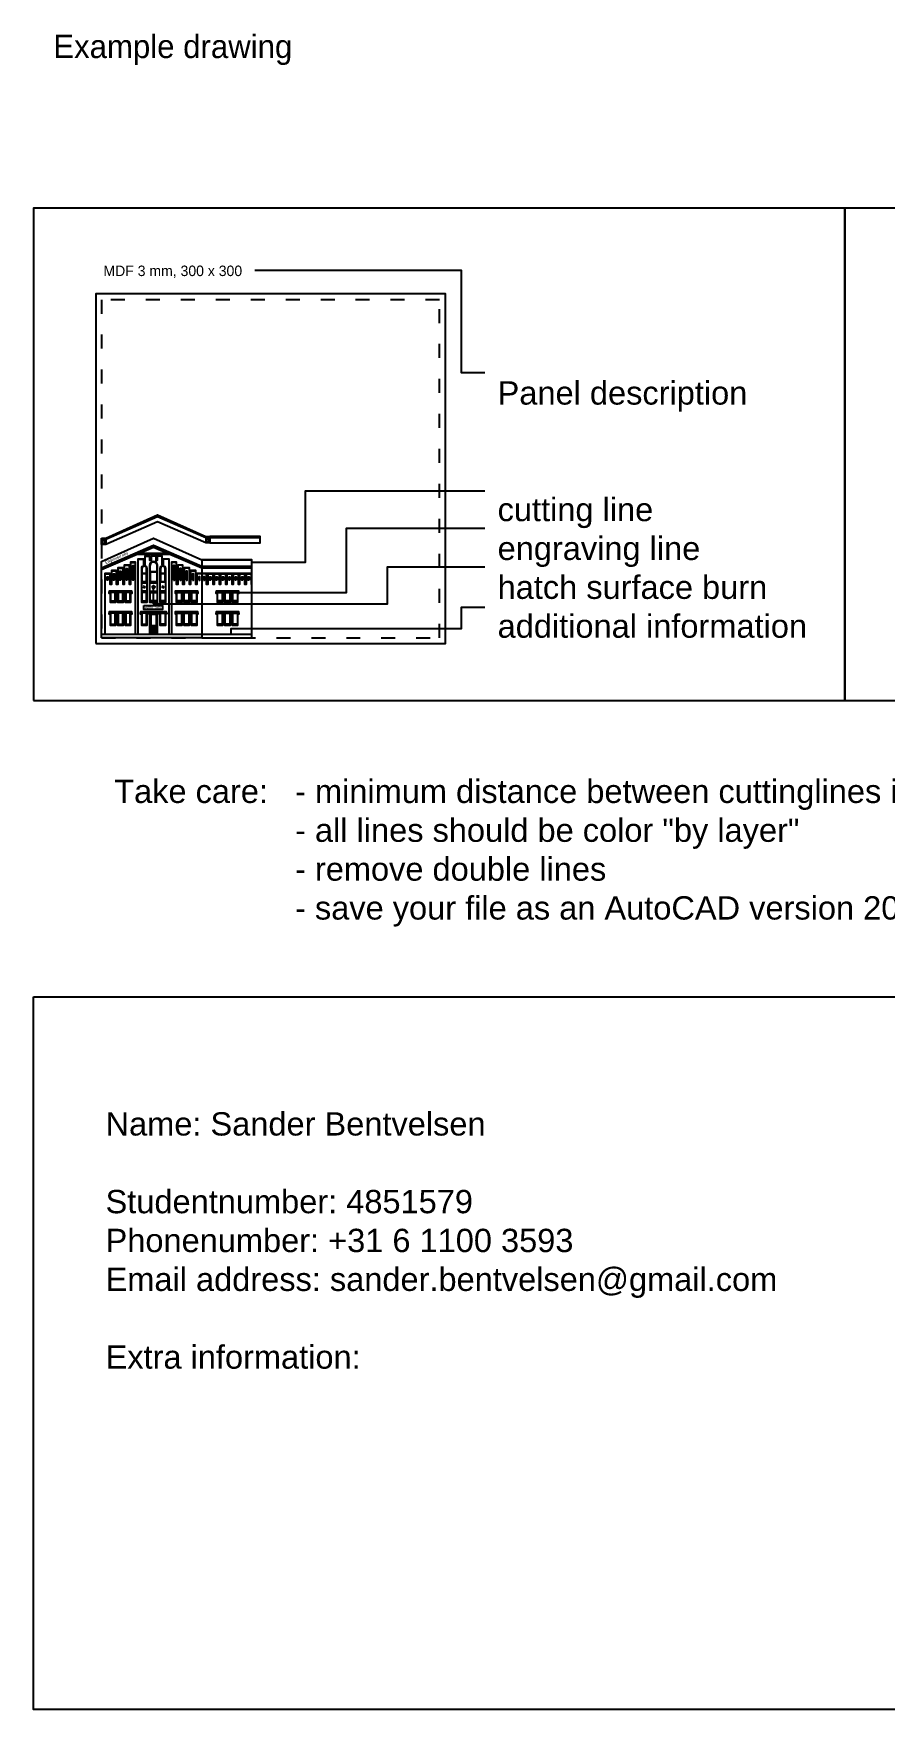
# Model space of a CAD drawing. Header units: millimetres. Extents: x 1134 to 5129, y -2137 to 2987.
# Drawn here: x 2992 to 3723, y 1540 to 2978 of the extents above; entities that cross this region are included whole.
import ezdxf

# ---------------------------------------------------------------- set-up
doc = ezdxf.new("R2010")
doc.units = ezdxf.units.MM
doc.linetypes.add('ACAD_ISO03W100', pattern=[30, 12, -18])
for name, color, linetype, true_color in [('01 engraving', 1, 'Continuous', 0xff0000), ('02 rastering', 7, 'Continuous', 0x000000), ('03 cutting', 5, 'Continuous', 0x0000ff), ('layout', 3, 'Continuous', 0x00ff00)]:
    doc.layers.add(name, color=color, linetype=linetype, true_color=true_color)

msp = doc.modelspace()

# ---------------------------------------------------------------- hatches: boundary and pattern name
at = {"layer": '02 rastering'}
for points in [[(3087.449, 2504.332), (3086.699, 2503.332), (3087.449, 2502.332), (3088.199, 2503.332)], [(3095.671, 2504.582), (3095.171, 2504.582), (3095.171, 2504.559), (3095.17, 2504.537), (3095.169, 2504.515), (3095.167, 2504.492), (3095.164, 2504.469), (3095.162, 2504.446), (3095.158, 2504.423), (3095.154, 2504.4), (3095.149, 2504.376), (3095.144, 2504.353), (3095.139, 2504.33), (3095.132, 2504.306), (3095.125, 2504.283), (3095.118, 2504.26), (3095.109, 2504.237), (3095.101, 2504.214), (3095.091, 2504.191), (3095.081, 2504.168), (3095.07, 2504.145), (3095.059, 2504.122), (3095.047, 2504.1), (3095.035, 2504.078), (3095.021, 2504.056), (3095.008, 2504.034), (3094.993, 2504.013), (3094.979, 2503.992), (3094.963, 2503.972), (3094.947, 2503.951), (3094.931, 2503.932), (3094.914, 2503.912), (3094.896, 2503.893), (3094.878, 2503.875), (3094.859, 2503.856), (3094.84, 2503.839), (3094.821, 2503.822), (3094.801, 2503.805), (3094.781, 2503.789), (3094.76, 2503.774), (3094.739, 2503.759), (3094.718, 2503.745), (3094.696, 2503.731), (3094.675, 2503.718), (3094.652, 2503.705), (3094.63, 2503.693), (3094.608, 2503.682), (3094.585, 2503.671), (3094.562, 2503.661), (3094.539, 2503.652), (3094.516, 2503.643), (3094.493, 2503.635), (3094.469, 2503.627), (3094.446, 2503.62), (3094.423, 2503.614), (3094.399, 2503.608), (3094.376, 2503.603), (3094.353, 2503.598), (3094.33, 2503.594), (3094.306, 2503.591), (3094.283, 2503.588), (3094.261, 2503.586), (3094.238, 2503.584), (3094.215, 2503.583), (3094.193, 2503.582), (3094.171, 2503.582), (3094.171, 2503.082), (3094.193, 2503.081), (3094.215, 2503.081), (3094.238, 2503.079), (3094.261, 2503.078), (3094.283, 2503.075), (3094.306, 2503.072), (3094.33, 2503.069), (3094.353, 2503.065), (3094.376, 2503.06), (3094.399, 2503.055), (3094.423, 2503.049), (3094.446, 2503.043), (3094.469, 2503.036), (3094.493, 2503.028), (3094.516, 2503.02), (3094.539, 2503.011), (3094.562, 2503.002), (3094.585, 2502.992), (3094.608, 2502.981), (3094.63, 2502.97), (3094.652, 2502.958), (3094.675, 2502.945), (3094.696, 2502.932), (3094.718, 2502.919), (3094.739, 2502.904), (3094.76, 2502.889), (3094.781, 2502.874), (3094.801, 2502.858), (3094.821, 2502.841), (3094.84, 2502.824), (3094.859, 2502.807), (3094.878, 2502.789), (3094.896, 2502.77), (3094.914, 2502.751), (3094.931, 2502.732), (3094.947, 2502.712), (3094.963, 2502.692), (3094.979, 2502.671), (3094.993, 2502.65), (3095.008, 2502.629), (3095.021, 2502.607), (3095.035, 2502.585), (3095.047, 2502.563), (3095.059, 2502.541), (3095.07, 2502.518), (3095.081, 2502.496), (3095.091, 2502.473), (3095.101, 2502.45), (3095.109, 2502.427), (3095.118, 2502.403), (3095.125, 2502.38), (3095.132, 2502.357), (3095.139, 2502.333), (3095.144, 2502.31), (3095.149, 2502.287), (3095.154, 2502.264), (3095.158, 2502.24), (3095.162, 2502.217), (3095.164, 2502.194), (3095.167, 2502.171), (3095.169, 2502.149), (3095.17, 2502.126), (3095.171, 2502.104), (3095.171, 2502.082), (3095.671, 2502.082), (3095.671, 2502.104), (3095.672, 2502.126), (3095.673, 2502.149), (3095.675, 2502.171), (3095.677, 2502.194), (3095.68, 2502.217), (3095.683, 2502.24), (3095.687, 2502.264), (3095.692, 2502.287), (3095.697, 2502.31), (3095.703, 2502.333), (3095.709, 2502.357), (3095.716, 2502.38), (3095.724, 2502.403), (3095.732, 2502.427), (3095.741, 2502.45), (3095.75, 2502.473), (3095.76, 2502.496), (3095.771, 2502.518), (3095.782, 2502.541), (3095.794, 2502.563), (3095.807, 2502.585), (3095.82, 2502.607), (3095.834, 2502.629), (3095.848, 2502.65), (3095.863, 2502.671), (3095.878, 2502.692), (3095.894, 2502.712), (3095.911, 2502.732), (3095.928, 2502.751), (3095.946, 2502.77), (3095.964, 2502.789), (3095.982, 2502.807), (3096.001, 2502.824), (3096.021, 2502.841), (3096.04, 2502.858), (3096.061, 2502.874), (3096.081, 2502.889), (3096.102, 2502.904), (3096.124, 2502.919), (3096.145, 2502.932), (3096.167, 2502.945), (3096.189, 2502.958), (3096.211, 2502.97), (3096.234, 2502.981), (3096.257, 2502.992), (3096.28, 2503.002), (3096.303, 2503.011), (3096.326, 2503.02), (3096.349, 2503.028), (3096.372, 2503.036), (3096.396, 2503.043), (3096.419, 2503.049), (3096.442, 2503.055), (3096.466, 2503.06), (3096.489, 2503.065), (3096.512, 2503.069), (3096.535, 2503.072), (3096.558, 2503.075), (3096.581, 2503.078), (3096.604, 2503.079), (3096.626, 2503.081), (3096.649, 2503.081), (3096.671, 2503.082), (3096.671, 2503.582), (3096.649, 2503.582), (3096.626, 2503.583), (3096.604, 2503.584), (3096.581, 2503.586), (3096.558, 2503.588), (3096.535, 2503.591), (3096.512, 2503.594), (3096.489, 2503.598), (3096.466, 2503.603), (3096.442, 2503.608), (3096.419, 2503.614), (3096.396, 2503.62), (3096.372, 2503.627), (3096.349, 2503.635), (3096.326, 2503.643), (3096.303, 2503.652), (3096.28, 2503.661), (3096.257, 2503.671), (3096.234, 2503.682), (3096.211, 2503.693), (3096.189, 2503.705), (3096.167, 2503.718), (3096.145, 2503.731), (3096.124, 2503.745), (3096.102, 2503.759), (3096.081, 2503.774), (3096.061, 2503.789), (3096.04, 2503.805), (3096.021, 2503.822), (3096.001, 2503.839), (3095.982, 2503.856), (3095.964, 2503.875), (3095.946, 2503.893), (3095.928, 2503.912), (3095.911, 2503.932), (3095.894, 2503.951), (3095.878, 2503.972), (3095.863, 2503.992), (3095.848, 2504.013), (3095.834, 2504.034), (3095.82, 2504.056), (3095.807, 2504.078), (3095.794, 2504.1), (3095.782, 2504.122), (3095.771, 2504.145), (3095.76, 2504.168), (3095.75, 2504.191), (3095.741, 2504.214), (3095.732, 2504.237), (3095.724, 2504.26), (3095.716, 2504.283), (3095.709, 2504.306), (3095.703, 2504.33), (3095.697, 2504.353), (3095.692, 2504.376), (3095.687, 2504.4), (3095.683, 2504.423), (3095.68, 2504.446), (3095.677, 2504.469), (3095.675, 2504.492), (3095.673, 2504.515), (3095.672, 2504.537), (3095.671, 2504.559)], [(3104.143, 2503.332), (3103.393, 2504.332), (3102.643, 2503.332), (3103.393, 2502.332)], [(3097.879, 2468.206), (3097.879, 2468.625), (3092.963, 2468.625), (3092.963, 2468.206)], [(3097.879, 2466.877), (3097.879, 2467.296), (3092.963, 2467.296), (3092.963, 2466.877)], [(3092.963, 2465.548), (3097.879, 2465.548), (3097.879, 2465.967), (3092.963, 2465.967)], [(3092.963, 2464.22), (3097.879, 2464.22), (3097.879, 2464.638), (3092.963, 2464.638)]]:
    msp.add_hatch(color=256, dxfattribs=at).paths.add_polyline_path(points, flags=0)

# ---------------------------------------------------------------- linework, layer by layer
at = {"layer": '01 engraving'}
for p, q in [((3110.162, 2531.185), (3080.679, 2531.185)), ((3107.855, 2532.185), (3082.987, 2532.185)), ((3059.487, 2517.21), (3063.473, 2517.21)), ((3064.968, 2519.585), (3068.954, 2519.585)), ((3070.449, 2521.961), (3074.435, 2521.961)), ((3075.93, 2524.336), (3079.667, 2524.336)), ((3082.258, 2527.079), (3086.776, 2527.079)), ((3086.776, 2523.232), (3088.27, 2523.232)), ((3088.27, 2529.685), (3092.041, 2529.685)), ((3092.041, 2526.817), (3093.536, 2526.817)), ((3097.306, 2529.685), (3093.536, 2529.685)), ((3097.306, 2526.817), (3098.801, 2526.817)), ((3102.571, 2529.685), (3098.801, 2529.685)), ((3102.571, 2523.232), (3104.066, 2523.232)), ((3108.584, 2527.079), (3104.066, 2527.079)), ((3114.911, 2524.336), (3111.175, 2524.336)), ((3120.392, 2521.961), (3116.406, 2521.961)), ((3125.873, 2519.585), (3121.887, 2519.585)), ((3131.354, 2517.21), (3127.368, 2517.21)), ((3053.757, 2514.726), (3057.993, 2514.726)), ((3057.993, 2506.211), (3059.487, 2506.211)), ((3063.473, 2506.211), (3064.968, 2506.211)), ((3068.954, 2506.211), (3070.449, 2506.211)), ((3074.435, 2506.211), (3075.93, 2506.211)), ((3116.406, 2506.211), (3114.911, 2506.211)), ((3121.887, 2506.211), (3120.392, 2506.211)), ((3127.368, 2506.211), (3125.873, 2506.211)), ((3132.849, 2506.211), (3131.354, 2506.211)), ((3136.777, 2514.726), (3132.849, 2514.726)), ((3142.199, 2506.211), (3140.704, 2506.211)), ((3147.68, 2506.211), (3146.185, 2506.211)), ((3153.161, 2506.211), (3151.666, 2506.211)), ((3158.642, 2506.211), (3157.147, 2506.211)), ((3164.123, 2506.211), (3162.628, 2506.211)), ((3169.603, 2506.211), (3168.109, 2506.211)), ((3175.084, 2506.211), (3173.59, 2506.211))]:
    msp.add_line(p, q, dxfattribs=at)
for points in [[(3186.782, 2545.461), (3140.254, 2545.461), (3098.898, 2563.385), (3054.358, 2544.081), (3050.858, 2544.081)], [(3140.254, 2545.461), (3140.254, 2541.18)], [(3050.88, 2518.949), (3095.421, 2538.253), (3136.777, 2520.329)], [(3050.88, 2518.269), (3095.421, 2537.574), (3136.777, 2519.65)], [(3054.358, 2544.081), (3054.358, 2539.799)], [(3053.757, 2462.814), (3053.757, 2515.226), (3057.993, 2515.226), (3057.993, 2505.711), (3059.487, 2505.711), (3059.487, 2517.71), (3063.473, 2517.71), (3063.473, 2505.711), (3064.968, 2505.711), (3064.968, 2520.085), (3068.954, 2520.085), (3068.954, 2505.711), (3070.449, 2505.711), (3070.449, 2522.461), (3074.435, 2522.461), (3074.435, 2505.711), (3075.93, 2505.711), (3075.93, 2524.836), (3079.667, 2524.836), (3079.667, 2462.814)], [(3082.258, 2462.814), (3082.258, 2527.579), (3086.776, 2527.579), (3086.776, 2522.732), (3088.27, 2522.732), (3088.27, 2530.185), (3092.041, 2530.185), (3092.041, 2526.317), (3093.536, 2526.317), (3093.536, 2530.185), (3097.306, 2530.185), (3097.306, 2526.317), (3098.801, 2526.317), (3098.801, 2530.185), (3102.571, 2530.185), (3102.571, 2522.732), (3104.066, 2522.732), (3104.066, 2527.579), (3108.584, 2527.579), (3108.584, 2462.814)], [(3084.957, 2519.142), (3084.957, 2490.363), (3089.94, 2490.363), (3089.94, 2519.142)], [(3091.933, 2521.73), (3091.933, 2490.363), (3098.909, 2490.363), (3098.909, 2521.73)], [(3100.902, 2519.142), (3100.902, 2490.363), (3105.884, 2490.363), (3105.884, 2519.142)], [(3111.175, 2462.814), (3111.175, 2524.836), (3114.911, 2524.836), (3114.911, 2505.711), (3116.406, 2505.711), (3116.406, 2522.461), (3120.392, 2522.461), (3120.392, 2505.711), (3121.887, 2505.711), (3121.887, 2520.085), (3125.873, 2520.085), (3125.873, 2505.711), (3127.368, 2505.711), (3127.368, 2517.71), (3131.354, 2517.71), (3131.354, 2505.711), (3132.849, 2505.711), (3132.849, 2515.226), (3179.804, 2515.226)], [(3127.368, 2517.21), (3131.354, 2517.21)], [(3136.777, 2520.329), (3179.804, 2520.329)], [(3136.777, 2519.65), (3179.804, 2519.65)], [(3089.94, 2507.388), (3084.957, 2507.388)], [(3084.957, 2506.888), (3089.94, 2506.888)], [(3098.909, 2507.388), (3091.933, 2507.388)], [(3091.933, 2506.888), (3098.909, 2506.888)], [(3105.884, 2507.388), (3100.902, 2507.388)], [(3125.873, 2514.726), (3125.873, 2505.711), (3127.368, 2505.711), (3127.368, 2514.726)], [(3140.704, 2514.726), (3136.777, 2514.726)], [(3140.704, 2514.726), (3140.704, 2505.711), (3142.199, 2505.711), (3142.199, 2514.726)], [(3142.199, 2514.726), (3146.185, 2514.726)], [(3146.185, 2514.726), (3146.185, 2505.711), (3147.68, 2505.711), (3147.68, 2514.726)], [(3147.68, 2514.726), (3151.666, 2514.726)], [(3151.666, 2514.726), (3151.666, 2505.711), (3153.161, 2505.711), (3153.161, 2514.726)], [(3153.161, 2514.726), (3157.147, 2514.726)], [(3157.147, 2514.726), (3157.147, 2505.711), (3158.642, 2505.711), (3158.642, 2514.726)], [(3158.642, 2514.726), (3162.628, 2514.726)], [(3162.628, 2514.726), (3162.628, 2505.711), (3164.123, 2505.711), (3164.123, 2514.726)], [(3164.123, 2514.726), (3168.109, 2514.726)], [(3168.109, 2514.726), (3168.109, 2505.711), (3169.603, 2505.711), (3169.603, 2514.726)], [(3169.603, 2514.726), (3173.59, 2514.726)], [(3173.59, 2514.726), (3173.59, 2505.711), (3175.084, 2505.711), (3175.084, 2514.726)], [(3175.084, 2514.726), (3179.07, 2514.726)], [(3179.07, 2514.726), (3179.07, 2505.711), (3179.804, 2505.711)], [(3057.051, 2499.075), (3057.051, 2498.075), (3058.051, 2498.075)], [(3057.051, 2499.075), (3076.988, 2499.075)], [(3076.738, 2499.075), (3076.738, 2499.775), (3057.301, 2499.775), (3057.301, 2499.075)], [(3058.051, 2499.075), (3058.051, 2490.363), (3063.034, 2490.363), (3063.034, 2499.075)], [(3058.051, 2490.863), (3063.034, 2490.863)], [(3063.034, 2498.075), (3064.528, 2498.075)], [(3064.528, 2499.075), (3064.528, 2490.363), (3069.511, 2490.363), (3069.511, 2499.075)], [(3064.528, 2490.863), (3069.511, 2490.863)], [(3069.511, 2498.075), (3071.006, 2498.075)], [(3071.006, 2499.075), (3071.006, 2490.363), (3075.988, 2490.363), (3075.988, 2499.075)], [(3071.006, 2490.863), (3075.988, 2490.863)], [(3075.988, 2498.075), (3076.988, 2498.075), (3076.988, 2499.075)], [(3089.94, 2499.775), (3084.957, 2499.775)], [(3089.94, 2499.075), (3084.957, 2499.075)], [(3084.957, 2490.863), (3089.94, 2490.863)], [(3091.933, 2499.775), (3098.909, 2499.775)], [(3098.909, 2499.075), (3091.933, 2499.075)], [(3098.909, 2490.863), (3091.933, 2490.863)], [(3105.884, 2499.775), (3100.902, 2499.775)], [(3105.884, 2499.075), (3100.902, 2499.075)], [(3105.884, 2490.863), (3100.902, 2490.863)], [(3113.853, 2499.075), (3113.853, 2498.075), (3114.853, 2498.075)], [(3113.853, 2499.075), (3133.791, 2499.075)], [(3133.541, 2499.075), (3133.541, 2499.775), (3114.103, 2499.775), (3114.103, 2499.075)], [(3114.853, 2499.075), (3114.853, 2490.363), (3119.836, 2490.363), (3119.836, 2499.075)], [(3119.836, 2490.863), (3114.853, 2490.863)], [(3119.836, 2498.075), (3121.331, 2498.075)], [(3121.331, 2499.075), (3121.331, 2490.363), (3126.313, 2490.363), (3126.313, 2499.075)], [(3126.313, 2490.863), (3121.331, 2490.863)], [(3126.313, 2498.075), (3127.808, 2498.075)], [(3127.808, 2499.075), (3127.808, 2490.363), (3132.791, 2490.363), (3132.791, 2499.075)], [(3132.791, 2490.863), (3127.808, 2490.863)], [(3132.791, 2498.075), (3133.791, 2498.075), (3133.791, 2499.075)], [(3148.942, 2499.075), (3148.942, 2498.075), (3149.942, 2498.075)], [(3148.942, 2499.075), (3168.879, 2499.075)], [(3168.629, 2499.075), (3168.629, 2499.775), (3149.192, 2499.775), (3149.192, 2499.075)], [(3149.942, 2499.075), (3149.942, 2490.363), (3154.925, 2490.363), (3154.925, 2499.075)], [(3154.925, 2490.863), (3149.942, 2490.863)], [(3154.925, 2498.075), (3156.419, 2498.075)], [(3161.402, 2490.863), (3156.419, 2490.863)], [(3156.42, 2499.075), (3156.42, 2490.363), (3161.402, 2490.363), (3161.402, 2499.075)], [(3161.402, 2498.075), (3162.897, 2498.075)], [(3162.897, 2499.075), (3162.897, 2490.363), (3167.879, 2490.363), (3167.879, 2499.075)], [(3167.879, 2490.863), (3162.897, 2490.863)], [(3167.879, 2498.075), (3168.879, 2498.075), (3168.879, 2499.075)], [(3057.051, 2481.264), (3057.051, 2480.264), (3058.051, 2480.264)], [(3057.051, 2481.264), (3076.988, 2481.264)], [(3076.738, 2481.264), (3076.738, 2481.964), (3057.301, 2481.964), (3057.301, 2481.264)], [(3058.051, 2481.264), (3058.051, 2470.551), (3063.034, 2470.551), (3063.034, 2481.264)], [(3063.034, 2480.264), (3064.528, 2480.264)], [(3064.528, 2481.264), (3064.528, 2470.551), (3069.511, 2470.551), (3069.511, 2481.264)], [(3069.511, 2480.264), (3071.006, 2480.264)], [(3071.006, 2481.264), (3071.006, 2470.551), (3075.988, 2470.551), (3075.988, 2481.264)], [(3075.988, 2480.264), (3076.988, 2480.264), (3076.988, 2481.264)], [(3091.933, 2481.264), (3083.957, 2481.264), (3083.957, 2480.264), (3084.957, 2480.264)], [(3106.634, 2481.264), (3106.634, 2481.964), (3084.207, 2481.964), (3084.207, 2481.264)], [(3084.957, 2481.264), (3084.957, 2470.551), (3089.94, 2470.551), (3089.94, 2481.264)], [(3091.933, 2480.264), (3089.94, 2480.264)], [(3098.909, 2481.264), (3106.884, 2481.264), (3106.884, 2480.264), (3105.884, 2480.264)], [(3100.902, 2480.264), (3098.909, 2480.264)], [(3100.902, 2481.264), (3100.902, 2470.551), (3105.884, 2470.551), (3105.884, 2481.264)], [(3113.853, 2481.264), (3113.853, 2480.264), (3114.853, 2480.264)], [(3113.853, 2481.264), (3133.791, 2481.264)], [(3133.541, 2481.264), (3133.541, 2481.964), (3114.103, 2481.964), (3114.103, 2481.264)], [(3114.853, 2481.264), (3114.853, 2470.551), (3119.836, 2470.551), (3119.836, 2481.264)], [(3119.836, 2480.264), (3121.331, 2480.264)], [(3121.331, 2481.264), (3121.331, 2470.551), (3126.313, 2470.551), (3126.313, 2481.264)], [(3126.313, 2480.264), (3127.808, 2480.264)], [(3127.808, 2481.264), (3127.808, 2470.551), (3132.791, 2470.551), (3132.791, 2481.264)], [(3132.791, 2480.264), (3133.791, 2480.264), (3133.791, 2481.264)], [(3148.942, 2481.264), (3148.942, 2480.264), (3149.942, 2480.264)], [(3148.942, 2481.264), (3168.879, 2481.264)], [(3168.629, 2481.264), (3168.629, 2481.964), (3149.192, 2481.964), (3149.192, 2481.264)], [(3149.942, 2481.264), (3149.942, 2470.551), (3154.925, 2470.551), (3154.925, 2481.264)], [(3154.925, 2480.264), (3156.419, 2480.264)], [(3156.42, 2481.264), (3156.42, 2470.551), (3161.402, 2470.551), (3161.402, 2481.264)], [(3161.402, 2480.264), (3162.897, 2480.264)], [(3162.897, 2481.264), (3162.897, 2470.551), (3167.879, 2470.551), (3167.879, 2481.264)], [(3167.879, 2480.264), (3168.879, 2480.264), (3168.879, 2481.264)], [(3063.034, 2471.051), (3058.051, 2471.051)], [(3069.511, 2471.051), (3064.528, 2471.051)], [(3075.988, 2471.051), (3071.006, 2471.051)], [(3089.94, 2471.051), (3084.957, 2471.051)], [(3105.884, 2471.051), (3100.902, 2471.051)], [(3119.836, 2471.051), (3114.853, 2471.051)], [(3126.313, 2471.051), (3121.331, 2471.051)], [(3132.791, 2471.051), (3127.808, 2471.051)], [(3154.925, 2471.051), (3149.942, 2471.051)], [(3161.402, 2471.051), (3156.419, 2471.051)], [(3167.879, 2471.051), (3162.897, 2471.051)]]:
    msp.add_lwpolyline(points, dxfattribs=at)
for points in [[(3051.658, 2543.281), (3053.558, 2543.281), (3053.558, 2540.599), (3051.658, 2540.599)], [(3141.054, 2544.661), (3142.954, 2544.661), (3142.954, 2541.98), (3141.054, 2541.98)], [(3086.948, 2487.537), (3103.181, 2487.537), (3103.181, 2483.97), (3086.948, 2483.97)]]:
    msp.add_lwpolyline(points, close=True, dxfattribs=at)
for centre, radius in [((3087.449, 2519.142), 2.491), ((3095.421, 2521.73), 3.488), ((3103.393, 2519.142), 2.491)]:
    msp.add_arc(centre, radius, 0, 180, dxfattribs=at)
at = {"layer": '03 cutting'}
for p, q in [((3092.433, 2516.6), (3092.433, 2521.73)), ((3092.433, 2516.6), (3098.409, 2516.6)), ((3098.409, 2516.6), (3098.409, 2521.73))]:
    msp.add_line(p, q, dxfattribs=at)
for points in [[(3050.858, 2545.264), (3054.358, 2545.264), (3098.768, 2565.157), (3140.254, 2546.551), (3143.754, 2546.551), (3143.754, 2541.18), (3140.254, 2541.18), (3098.898, 2559.104), (3054.358, 2539.799), (3050.858, 2539.799)], [(3050.88, 2459.814), (3050.88, 2525.264), (3095.291, 2545.157), (3136.777, 2526.551), (3136.777, 2459.814)], [(3067.418, 2509.065), (3066.621, 2509.065), (3066.621, 2516.881), (3067.418, 2516.881)], [(3072.899, 2509.065), (3072.102, 2509.065), (3072.102, 2519.256), (3072.899, 2519.256)], [(3078.38, 2509.065), (3077.583, 2509.065), (3077.583, 2521.632), (3078.38, 2521.632)], [(3112.462, 2509.065), (3113.259, 2509.065), (3113.259, 2521.632), (3112.462, 2521.632)], [(3117.942, 2509.065), (3118.74, 2509.065), (3118.74, 2519.256), (3117.942, 2519.256)], [(3123.423, 2509.065), (3124.221, 2509.065), (3124.221, 2516.881), (3123.423, 2516.881)], [(3056.456, 2509.065), (3055.659, 2509.065), (3055.659, 2512.13), (3056.456, 2512.13)], [(3061.937, 2509.065), (3061.14, 2509.065), (3061.14, 2514.505), (3061.937, 2514.505)], [(3085.457, 2507.888), (3089.44, 2507.888), (3089.44, 2514.6), (3085.457, 2514.6)], [(3092.433, 2507.888), (3098.409, 2507.888), (3098.409, 2515.9), (3092.433, 2515.9)], [(3101.402, 2507.888), (3105.384, 2507.888), (3105.384, 2514.6), (3101.402, 2514.6)], [(3128.904, 2509.065), (3129.701, 2509.065), (3129.701, 2514.505), (3128.904, 2514.505)], [(3134.385, 2509.065), (3135.182, 2509.065), (3135.182, 2512.13), (3134.385, 2512.13)], [(3138.367, 2509.065), (3139.164, 2509.065), (3139.164, 2512.13), (3138.367, 2512.13)], [(3144.537, 2509.065), (3143.739, 2509.065), (3143.739, 2512.13), (3144.537, 2512.13)], [(3150.018, 2509.065), (3149.22, 2509.065), (3149.22, 2512.13), (3150.018, 2512.13)], [(3155.498, 2509.065), (3154.701, 2509.065), (3154.701, 2512.13), (3155.498, 2512.13)], [(3160.979, 2509.065), (3160.182, 2509.065), (3160.182, 2512.13), (3160.979, 2512.13)], [(3166.46, 2509.065), (3165.663, 2509.065), (3165.663, 2512.13), (3166.46, 2512.13)], [(3171.941, 2509.065), (3171.144, 2509.065), (3171.144, 2512.13), (3171.941, 2512.13)], [(3177.422, 2509.065), (3176.625, 2509.065), (3176.625, 2512.13), (3177.422, 2512.13)], [(3062.534, 2498.575), (3058.551, 2498.575), (3058.551, 2491.363), (3062.534, 2491.363)], [(3069.011, 2498.575), (3065.028, 2498.575), (3065.028, 2491.363), (3069.011, 2491.363)], [(3075.488, 2498.575), (3071.506, 2498.575), (3071.506, 2491.363), (3075.488, 2491.363)], [(3089.44, 2498.575), (3085.457, 2498.575), (3085.457, 2491.363), (3089.44, 2491.363)], [(3092.433, 2498.575), (3098.409, 2498.575), (3098.409, 2491.363), (3092.433, 2491.363)], [(3101.402, 2498.575), (3105.384, 2498.575), (3105.384, 2491.363), (3101.402, 2491.363)], [(3115.353, 2498.575), (3119.336, 2498.575), (3119.336, 2491.363), (3115.353, 2491.363)], [(3121.831, 2498.575), (3125.813, 2498.575), (3125.813, 2491.363), (3121.831, 2491.363)], [(3128.308, 2498.575), (3132.291, 2498.575), (3132.291, 2491.363), (3128.308, 2491.363)], [(3150.442, 2498.575), (3154.425, 2498.575), (3154.425, 2491.363), (3150.442, 2491.363)], [(3156.919, 2498.575), (3160.902, 2498.575), (3160.902, 2491.363), (3156.919, 2491.363)], [(3163.397, 2498.575), (3167.379, 2498.575), (3167.379, 2491.363), (3163.397, 2491.363)], [(3062.534, 2480.764), (3058.551, 2480.764), (3058.551, 2471.551), (3062.534, 2471.551)], [(3069.011, 2480.764), (3065.028, 2480.764), (3065.028, 2471.551), (3069.011, 2471.551)], [(3075.488, 2480.764), (3071.506, 2480.764), (3071.506, 2471.551), (3075.488, 2471.551)], [(3089.44, 2480.764), (3085.457, 2480.764), (3085.457, 2471.551), (3089.44, 2471.551)], [(3098.909, 2481.264), (3091.933, 2481.264), (3091.933, 2462.814), (3098.909, 2462.814)], [(3097.879, 2479.734), (3092.963, 2479.734), (3092.963, 2470.245), (3097.879, 2470.245)], [(3101.402, 2480.764), (3105.384, 2480.764), (3105.384, 2471.551), (3101.402, 2471.551)], [(3115.353, 2480.764), (3119.336, 2480.764), (3119.336, 2471.551), (3115.353, 2471.551)], [(3121.831, 2480.764), (3125.813, 2480.764), (3125.813, 2471.551), (3121.831, 2471.551)], [(3128.308, 2480.764), (3132.291, 2480.764), (3132.291, 2471.551), (3128.308, 2471.551)], [(3150.442, 2480.764), (3154.425, 2480.764), (3154.425, 2471.551), (3150.442, 2471.551)], [(3156.919, 2480.764), (3160.902, 2480.764), (3160.902, 2471.551), (3156.919, 2471.551)], [(3163.397, 2480.764), (3167.379, 2480.764), (3167.379, 2471.551), (3163.397, 2471.551)]]:
    msp.add_lwpolyline(points, close=True, dxfattribs=at)
for points in [[(3143.754, 2541.18), (3186.782, 2541.18), (3186.782, 2546.551), (3143.754, 2546.551)], [(3085.457, 2519.142), (3085.457, 2515.3), (3089.44, 2515.3), (3089.44, 2519.142)], [(3101.402, 2519.142), (3101.402, 2515.3), (3105.384, 2515.3), (3105.384, 2519.142)], [(3136.777, 2526.551), (3179.804, 2526.551)], [(3136.777, 2459.814), (3179.804, 2459.814), (3179.804, 2526.551), (3136.777, 2526.551)]]:
    msp.add_lwpolyline(points, dxfattribs=at)
for centre, radius in [((3087.449, 2519.142), 1.991), ((3095.421, 2521.73), 2.988), ((3103.393, 2519.142), 1.991)]:
    msp.add_arc(centre, radius, 0, 180, dxfattribs=at)
at = {"layer": 'layout'}
for p, q in [((3087.449, 2504.332), (3086.699, 2503.332)), ((3087.449, 2502.332), (3086.699, 2503.332)), ((3087.449, 2504.332), (3088.199, 2503.332)), ((3087.449, 2502.332), (3088.199, 2503.332)), ((3094.171, 2503.082), (3094.171, 2503.582)), ((3095.171, 2504.582), (3095.671, 2504.582)), ((3096.671, 2503.082), (3096.671, 2503.582)), ((3103.393, 2504.332), (3102.643, 2503.332)), ((3103.393, 2502.332), (3102.643, 2503.332)), ((3103.393, 2504.332), (3104.143, 2503.332)), ((3103.393, 2502.332), (3104.143, 2503.332)), ((3095.171, 2502.082), (3095.671, 2502.082))]:
    msp.add_line(p, q, dxfattribs=at)
for points in [[(2992.394, 2405.976), (3688.826, 2405.976), (3688.826, 2828.415), (2992.394, 2828.415)], [(3688.826, 2405.976), (5128.717, 2405.976), (5128.717, 2828.415), (3688.826, 2828.415)], [(3045.88, 2454.814), (3345.88, 2454.814), (3345.88, 2754.814), (3045.88, 2754.814)], [(3092.963, 2468.206), (3097.879, 2468.206), (3097.879, 2468.625), (3092.963, 2468.625)], [(3092.963, 2466.877), (3097.879, 2466.877), (3097.879, 2467.296), (3092.963, 2467.296)], [(3092.963, 2465.548), (3097.879, 2465.548), (3097.879, 2465.967), (3092.963, 2465.967)], [(3092.963, 2464.22), (3097.879, 2464.22), (3097.879, 2464.638), (3092.963, 2464.638)], [(2992.394, 2151.628), (5128.717, 2151.628), (5128.717, 1540.189), (2992.394, 1540.189)]]:
    msp.add_lwpolyline(points, close=True, dxfattribs=at)
for points in [[(3379.604, 2687.177), (3359.581, 2687.177), (3359.581, 2774.866), (3182.454, 2774.866)], [(3379.604, 2585.639), (3225.491, 2585.639), (3225.491, 2524.268), (3179.804, 2524.268)], [(3379.604, 2553.427), (3260.593, 2553.427), (3260.593, 2498.412), (3168.879, 2498.412)], [(3050.88, 2519.799), (3095.421, 2539.104), (3136.777, 2521.18)], [(3099.583, 2486.725), (3099.583, 2488.814), (3296.322, 2488.814), (3296.322, 2520.724), (3379.604, 2520.724)], [(3136.777, 2521.18), (3179.804, 2521.18)], [(3099.583, 2488.814), (3095.381, 2488.814), (3095.381, 2503.168)], [(3161.904, 2462.814), (3161.904, 2467.744), (3359.581, 2467.744), (3359.581, 2485.871), (3379.604, 2485.871)], [(3050.88, 2462.814), (3179.804, 2462.814)]]:
    msp.add_lwpolyline(points, dxfattribs=at)
at = {"layer": 'layout', "linetype": 'ACAD_ISO03W100'}
msp.add_lwpolyline([(3050.88, 2459.814), (3340.88, 2459.814), (3340.88, 2749.814), (3050.88, 2749.814)], close=True, dxfattribs=at)
at = {"layer": 'layout'}
for centre, start, end in [((3094.171, 2504.582), 270, 0), ((3094.171, 2502.082), 0, 90), ((3096.671, 2504.582), 180, 270), ((3096.671, 2502.082), 90, 180)]:
    msp.add_arc(centre, 1, start, end, dxfattribs=at)

# ---------------------------------------------------------------- texts
at = {"layer": '01 engraving', "insert": (3053.403, 2525.18), "char_height": 2.5, "width": 64.94652, "attachment_point": 1, "rotation": 23.840989}
msp.add_mtext('{\\fTxt;Engraved info}', dxfattribs=at)
at = {"layer": '02 rastering', "insert": (3088.222, 2486.843), "char_height": 2.0313, "width": 31.17604, "attachment_point": 1}
msp.add_mtext('Anno 1905', dxfattribs=at)
at = {"layer": 'layout', "attachment_point": 1}
for s, insert, char_height, width in [('Example drawing', (3009.358, 2977.134), 20, 462.82609), ('MDF 3 mm, 300 x 300', (3052.405, 2779.074), 9, 264.22826), ('\\P{\\fArial;Panel description}\\P\\P\\P{\\fArial;cutting line}\\P{\\fArial;engraving line}\\P{\\fArial;hatch surface burn}\\P{\\fArial;additional information}', (3390.708, 2713.149), 20, 564.34783), ('{\\fArial;Take care:   - minimum distance between cuttinglines is 0.7 mm !}\\P{\\fArial;                    - all lines should be color "by layer"}\\P{\\fArial;                    - remove double lines}\\P{\\fArial;                    - save your file as an AutoCAD version 2012 or older}', (3061.636, 2337.981), 20, 1646.73913), ('\\P\\P{\\fArial;Name: Sander Bentvelsen}\\P\\P{\\fArial;Studentnumber: 4851579}\\P{\\fArial;Phonenumber: +31 6 1100 3593}\\P{\\fArial;Email address: sander.bentvelsen@gmail.com}\\P\\P{\\fArial;Extra information:}', (3054.242, 2119.332), 20, 1183.26087)]:
    msp.add_mtext(s, dxfattribs=dict(at, insert=insert, char_height=char_height, width=width))

doc.saveas('drawing.dxf')
